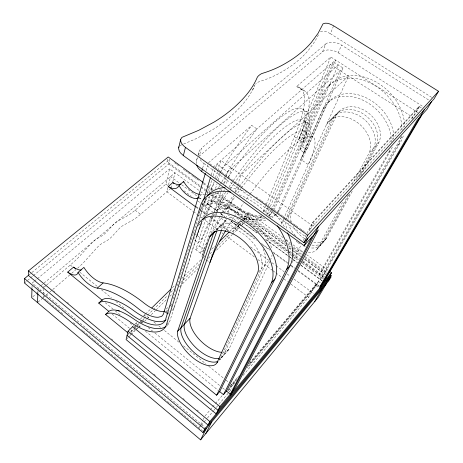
<?xml version="1.0" encoding="UTF-8"?>
<svg xmlns="http://www.w3.org/2000/svg" width="463" height="463" viewBox="0 0 463 463"><rect width="100%" height="100%" fill="white"/><g stroke="black" fill="none" stroke-linecap="round" stroke-linejoin="round"><path stroke-width="0.35" stroke-dasharray="2.31 1.74" d="M31.993 287.957L32.097 284.485M37.902 292.905L37.989 290.833M38.018 290.145L38.099 288.073L39.76 286.678M43.354 297.559L43.464 295.481M43.499 294.786L43.788 289.248M43.823 288.553L44.008 285.092M179.87 145.625L196.596 138.489L211.498 130.392A201.509 127.146 8 0 0 240.685 106.554C246.524 100.211 251.438 93.121 254.679 85.256M167.739 158.983L167.114 161.651L200.369 185.952M33.365 275.63L168.792 163.989L169.886 159.376L28.341 275.41M46.607 285.086L70.324 265.015A55.664 20.366 -50.4 0 0 78.016 257.932L92.056 242.49A15.204 5.093 -50.7 0 1 95.592 239.516L102.398 235.609A17.09 5.874 -51.4 0 0 106.224 232.385L113.499 224.445A14.775 4.879 -51.5 0 1 116.867 221.615L128.564 215.191A50.959 17.594 -53.1 0 0 135.121 210.19L165.916 184.135L169.58 168.862L200.033 191.184M131.151 332.972L130.647 335.067L128.413 333.233M131.324 332.272L132.169 328.776M167.861 187.642L166.848 191.786L192.921 211.192M168.538 184.876L170.563 176.582L181.039 184.297M134.75 328.36L133.882 331.867L131.098 329.587M134.924 327.659L135.96 323.452L140.451 327.11M171.206 188.053L172.068 184.598M172.763 181.832L175.008 172.838L40.31 286.215M138.402 323.498L137.094 328.689L129.819 322.757M269.234 209.021L266.7 215.011L271.168 210.503L267.475 207.852L267.365 208.286A17.038 10.62 45.7 0 1 267.273 208.61L266.161 211.174L264.489 213.252M142.656 323.191L143.165 321.235M143.339 320.581L143.848 318.631M144.531 316.021L144.867 314.718L149.346 318.33M196.416 160.858L197.342 157.536M198.089 154.897L199.015 151.575M325.744 43.979L201.469 148.195L199.229 156.176L322.584 51.763L325.744 43.979A12.079 7.35 21.2 0 1 341.544 45.096L429.022 100.211M202.638 168.167L203.986 163.555A14.341 10.458 16.9 0 1 199.541 158.514M206.203 170.436L207.858 164.892M168.491 313.613L169.134 311.541M170.835 306.026L172.114 301.888M172.965 299.127L174.453 294.294M175.303 291.534L176.16 288.779M177.011 286.018L178.498 281.186M179.349 278.431L202.771 202.539M211.284 174.945L213.2 168.735M197.799 223.623L204.391 202.308A54.362 32.225 44.8 0 1 206.324 197.851M198.749 221.875L206.261 197.799M207.331 194.362L211.84 179.916M213.125 175.79L214.844 170.286M215.7 167.537L216.771 164.093L227.547 171.808L225.724 177.277M167.201 325.431A46.705 21.657 46.9 0 0 169.718 321.53L200.774 223.334A47.238 26.987 44.6 0 1 201.636 221.378M171.651 310.899L174.059 308.474L201.741 221.042M202.835 217.598L209.808 195.565M211.331 190.75L214.166 181.797M215.474 177.67L217.436 171.472M217.656 170.783L220.92 160.458L314.215 226.98M206.666 242.971A89.527 19.029 -54.2 0 0 204.177 249.586L200.462 253.197L195.814 249.661L205.809 218.646M207.32 213.952L213.975 193.291M215.509 188.545L217.066 183.701M218.166 180.304L222.147 167.942L338.233 64.913L302.617 146.927L299.81 149.63L304.029 152.518L306.819 149.804L343.031 67.98L333.453 61.857L301.5 136.857L298.658 139.542A90.285 20.667 -54.4 0 0 290.203 110.854A90.285 20.667 -54.4 0 0 227.547 178.197M252.7 90.285L254.268 85.528M200.462 253.197L213.437 214.213M213.663 213.53L220.718 192.324M220.944 191.641L221.858 188.904M223.675 183.435L225.498 177.96M216.875 211.932L201.868 256.433A88.45 18.595 -54.1 0 1 204.299 249.974M217.106 211.244L224.96 187.966M225.192 187.284L227.732 179.748M228.653 177.011L231.656 168.11M221.488 230.059L225.406 219.051M225.643 218.374L226.853 214.977M227.825 212.257L233.63 195.942M235.082 191.861L237.259 185.744M237.502 185.061L241.13 174.864L348.535 76.088L284.201 217.471M233.329 232.351L235.985 225.319L256.334 240.303M239.435 223.536L236.987 229.937L220.22 217.564M239.678 222.9L240.413 220.978L256.745 232.953M242.427 219.803L239.464 227.489L229.689 220.29M241.923 225.053L243.665 220.567M243.914 219.925L245.407 216.082L286.076 245.743M245.836 220.405L248.857 212.696L283.784 238.086M431.643 97.334L330.385 33.718L333.609 25.789M263.268 211.672L266.022 205.034M266.3 204.368L294.422 136.654A131.648 32.41 -54 0 0 296.615 86.558L330.79 56.995L418.158 112.717M268.592 205.19L330.79 56.995M270.346 206.405L330.443 64.496L412.979 117.399M322.584 51.763A11.957 7.362 21.2 0 1 338.239 52.828L341.544 45.096M271.168 210.503L335.542 60.028L213.842 166.663L208.477 162.814L251.75 125.38L256.907 128.928A125.027 27.965 -54.9 0 0 225.857 175.043M272.62 210.428L321.959 95.147L324.766 92.588A45.791 35.113 42.9 0 1 371.002 79.48A45.791 35.113 42.9 0 1 404.598 127.036M324.766 92.588L274.27 209.716M277.129 212.691A40.53 25.436 46.6 0 0 278.031 211.099L322.786 109.349L325.53 106.785A39.587 29.823 42.5 0 1 365.99 97.716A39.587 29.823 42.5 0 1 393.776 139.236M250.032 194.095A88.746 17.582 -54.1 0 1 304.527 138.038A88.746 17.582 -54.1 0 1 308.265 164.585L300.938 159.538L340.056 70.66M277.788 212.5A40.391 25.5 46.6 0 0 280.532 208.547L325.53 106.785M281.406 224.144A22.282 13.965 42.1 0 1 281.817 222.709L283.9 218.125M272.337 211.093L271.063 213.391A34.204 21.327 46.5 0 1 268.754 215.972M284.762 219.641L291.215 212.922L336.763 114.616A25.5 19.191 42.6 0 1 366.383 111.542A25.5 19.191 42.6 0 1 378.908 142.43L360.891 175.408M219.346 360.075L229.017 349.085L269.75 261.56M318.463 34.829L314.927 41.34L308.352 50.351A181.409 106.953 12.2 0 1 284.693 70.173C276.683 75.197 268.036 78.953 259.066 81.685A21.443 14.231 19.3 0 0 255.559 84.214M200.369 425.358L199.119 427.939L200.977 425.728M200.682 424.71L202.869 420.19M203.182 419.547L204.739 416.318L212.176 407.486M292.205 262.509L301.031 245.112M303.323 240.604L312.479 222.558L419.108 106.409L421.984 108.238M309.162 230.238L312.913 222.871L419.49 106.652L415.195 114.101L309.162 230.238L310.239 231.014M308.381 252.821A22.282 13.965 42.1 0 0 317.537 248.469L342.834 201.648M352.059 184.569L369.15 152.935L378.908 142.43M348.286 194.859L321.791 243.631A22.137 14.023 42 0 1 310.876 247.954M356.197 180.292L373.745 147.992A25.714 19.145 42.7 0 0 361.03 116.925A25.714 19.145 42.7 0 0 331.334 119.848L286.232 218.108A22.137 14.023 42 0 0 286.979 229.092M349.75 193.997L324.198 240.893A22.062 14.058 41.9 0 1 311.466 244.996M359.074 176.889L376.338 145.203A25.604 19.168 42.6 0 0 363.715 114.222A25.604 19.168 42.6 0 0 334.06 117.22L288.733 215.503A22.062 14.058 41.9 0 0 288.032 220.093M317.537 248.469L326.589 238.179L352.227 191.26M389.713 149.873A39.754 29.788 42.6 0 1 388.451 152.79L319.21 274.31L321.513 271.596L390.98 149.977A39.587 29.823 42.5 0 0 392.248 147.06M247.792 366.644L315.957 285.549L402.515 135.225M411.896 118.939L419.108 106.409M320.367 282.818L318.648 281.556L316.229 285.746L247.155 367.981M401.242 136.649A45.987 35.078 42.9 0 1 398.018 145.041L320.321 279.559L322.636 276.816L400.576 142.182A45.791 35.113 42.9 0 0 403.499 135.08M261.583 215.833L259.841 217.917A2.79 1.713 44.9 0 1 259.633 218.102L255.923 219.503A27.809 17.166 46.4 0 1 238.873 215.116L236.952 213.842A63.419 35.616 45.2 0 0 204.814 199.212M201.44 425.173L207.002 418.529M207.47 417.973L213.495 410.774M213.958 410.218L215.816 408.007M216.279 407.452L228.803 392.497M229.266 391.947L232.05 388.625M243.179 375.331L308.566 297.246L316.27 283.842L249.354 363.328M229.613 387.375L237.959 377.455M249.551 363.675L318.648 281.556M227.854 390.367L236.668 379.886M228.149 390.61L235.106 382.328M212.639 406.931L214.965 404.17M215.428 403.62L222.396 395.338M230.302 385.957L238.665 376.02M228.271 350.097L219.537 360.023A25.534 12.067 43.8 0 0 220.272 359.028L261.346 268.974A30.419 17.357 44.6 0 0 246.432 236.321A30.419 17.357 44.6 0 0 215.463 230.29L225.869 220.29M316.669 249.598L325.709 239.313M398.018 145.041L400.576 142.182M388.451 152.79L390.98 149.977M258.586 271.943L269.333 260.374M269.819 259.859L271.266 258.296A30.002 17.582 44.5 0 0 272.024 255.067M281.817 222.709L284.27 220.156M166.842 324.459L169.718 321.53M278.031 211.099L280.532 208.547M274.889 215.463L276.382 213.941M269.391 215.388L271.903 212.841M166.506 311.57L167.461 310.609M259.789 217.975L261.774 215.984M166.171 309.145L169.07 306.246M263.488 211.834L267.475 207.852M127.111 338.563L128.135 337.544M128.65 337.035L130.711 335.004M131.22 334.494L135.335 330.432M135.85 329.922L137.905 327.891M138.42 327.382L141.14 324.69M144.589 321.281L146.644 319.25M147.159 318.741L149.213 316.709M151.268 314.678L155.383 310.609M155.898 310.106L166.692 299.434M169.776 296.384L172.861 293.334M179.54 286.73L198.048 268.436M208.327 258.267L211.927 254.714M216.551 250.142L231.975 234.891M232.484 234.388L244.823 222.188M127.568 334.928L133.749 328.84M134.264 328.336L135.809 326.814M136.325 326.305L138.9 323.77M139.415 323.261L140.96 321.739M141.475 321.235L147.141 315.65M147.656 315.147L152.813 310.071M153.328 309.562L167.751 295.359M170.841 292.315L174.447 288.762M180.628 282.673L199.692 263.898M209.994 253.753L213.084 250.709M218.75 245.13L230.082 233.965M232.142 231.934L238.839 225.342M239.354 224.833L242.444 221.789M242.959 221.279L247.08 217.222L286.024 245.627M135.271 324.135L136.892 322.543M140.434 319.071L145.081 314.51M145.596 314.001L150.759 308.937M172.444 287.662L175.541 284.623M181.739 278.547L200.838 259.801M203.94 256.762L204.97 255.75M211.684 249.169L214.78 246.125M229.752 231.436L248.857 212.696M336.763 114.616L326.508 124.495A25.905 19.105 42.8 0 1 356.261 121.711A25.905 19.105 42.8 0 1 369.15 152.935M328.771 121.37L339.049 111.49M195.814 249.661L199.541 246.079A89.353 19.614 -54.2 0 1 212.98 216.84M211.99 215.77A90.459 20.077 -54.4 0 0 201.845 239.024L198.083 242.624L193.384 239.076L197.163 235.499A90.285 20.667 -54.4 0 1 203.216 220.232M294.422 136.654L302.912 142.436L305.742 139.739L301.5 136.857M198.349 225.603L200.774 223.334M263.783 218.027A40.391 25.5 46.6 0 1 244.094 212.013A40.837 23.775 44.9 0 0 230.105 206.093L226.829 205.78A27.763 16.35 45.3 0 0 218.976 208.2L216.464 210.555A27.855 16.298 45.4 0 1 224.306 208.159L227.588 208.477A40.97 23.7 44.9 0 1 241.593 214.45A40.53 25.436 46.6 0 0 266.509 219.954M328.331 102.149L331.08 99.586M262.162 216.991A34.083 21.385 46.5 0 1 258.123 216.933A42.341 26.704 46.9 0 1 238.526 209.502A45.05 26.009 45.2 0 0 216.001 201.15A27.138 15.846 46 0 0 207.164 203.708L204.611 206.047A27.23 15.8 46 0 1 213.443 203.512A45.195 25.928 45.3 0 1 235.991 211.938A42.492 26.64 46.9 0 0 255.617 219.439A34.204 21.327 46.5 0 0 265.062 218.247M201.932 204.548L204.391 202.308M328.169 86.159L330.987 83.606M199.484 196.37L201.515 194.547A63.061 35.819 45.1 0 1 204.443 194.564M227.547 171.808L343.031 67.98M38.035 302.113L42.926 297.929M43.47 297.46L45.634 295.608M46.178 295.139L49.431 292.356M49.969 291.893L52.14 290.035M52.684 289.572L71.111 273.789M71.649 273.32L75.984 269.611M77.524 268.268A55.815 19.886 -50.5 0 0 83.653 262.475L97.687 246.958A15.244 4.971 -50.8 0 1 101.212 243.955L107.972 239.99A17.131 5.73 -51.5 0 0 111.78 236.738L119.049 228.763A14.816 4.757 -51.6 0 1 122.4 225.903L134.01 219.375A51.086 17.172 -53.1 0 0 140.532 214.323L170.112 188.991M32.815 296.754L42.191 288.819M44.396 286.956L46.051 285.555M33.799 281.712L32.138 283.096L205.769 428.015M34.355 281.249L169.58 168.862M24.446 282.98L30.02 278.385M30.575 277.922L32.804 276.087M167.276 310.708L166.124 311.2M320.379 31.513C323.787 30.344 327.445 32.028 330.385 33.718M225.111 208.194L227.588 208.477M338.239 52.828L422.835 106.473M299.324 87.49L304.191 90.702M296.615 86.558L301.546 89.81A131.914 31.519 -53.9 0 1 298.658 139.542M302.484 109.013L307.125 112.11M303.693 120.299L308.294 123.389M304.885 131.37L312.872 136.764M302.617 146.927L306.819 149.804M312.479 222.558L316.229 225.232M215.017 167.508L242.022 186.896M256.108 197.012L260.808 200.386M261.392 200.803L267.267 205.022M267.851 205.445L273.72 209.658M274.31 210.08L280.179 214.294M280.769 214.716L282.528 215.978M283.113 216.4L286.638 218.93M287.228 219.352L288.987 220.619M289.572 221.036L293.096 223.565M293.681 223.988L295.446 225.255M296.031 225.678L299.555 228.201M300.14 228.624L301.905 229.891M302.489 230.314L306.014 232.843M203.986 163.555L305.551 236.651M286.111 239.776L290.77 243.162M293.096 244.858L302.414 251.629M306.489 254.592L328.024 270.247M203.83 182.92L207.337 185.472M207.922 185.9L213.177 189.726M217.263 192.701L285.017 242.039M287.349 243.741L290.857 246.293M293.189 247.994L301.951 254.372M304.874 256.502L327.069 272.661M174.563 162.785L176.31 164.058M176.895 164.487L178.649 165.766M183.325 169.169L185.073 170.448M185.657 170.87L187.411 172.149M187.995 172.572L191.503 175.13M192.087 175.552L193.835 176.831M194.419 177.254L196.173 178.533M196.758 178.961L198.511 180.234M203.182 183.643L206.689 186.195M207.274 186.624L212.529 190.455M215.451 192.579L285.544 243.66M288.466 245.789L301.315 255.154M304.822 257.712L326.432 273.459M288.929 247.746L291.835 249.864M292.413 250.292L300.551 256.224M304.619 259.193L326.126 274.877M288.981 247.861L293.05 250.83M293.629 251.253L300.603 256.34M304.666 259.309L321.513 271.596M200.954 186.375L205.618 189.789M206.203 190.212L209.704 192.77M212.037 194.477L287.297 249.47M289.635 251.172L291.968 252.879M292.552 253.307L299.549 258.418M303.051 260.976L324.638 276.752M168.792 163.989L200.311 187.029M200.896 187.457L205.56 190.872M206.145 191.294L208.483 193.002M210.815 194.709L287.853 251.033M288.437 251.461L291.939 254.019M292.518 254.447L298.942 259.141M302.443 261.705L324.036 277.487M242.919 218.519L299.411 259.83M302.322 261.96L322.636 276.816M257.521 230.603L287.697 252.688M290.017 254.384L291.759 255.657M292.344 256.085L298.728 260.756M302.206 263.302L323.678 279.015M200.618 191.613L204.108 194.171M207.603 196.734L229.717 212.945M236.703 218.061L257.069 232.999M266.381 239.822L292.575 259.02M293.154 259.448L297.229 262.434M300.724 264.992L322.254 280.781M265.478 239.354L289.41 256.896M289.96 257.301L292.905 259.465M293.455 259.865L297.576 262.886M301.031 265.421L323.18 281.654M218.976 208.2L224.138 211.996M227.582 214.519L239.058 222.946M181.623 184.725L190.935 191.578M191.52 192.006L198.5 197.151M199.084 197.579L203.159 200.577M203.743 201.006L217.708 211.29M220.619 213.431L224.694 216.429M231.095 221.14L254.378 238.283M261.363 243.422L269.512 249.424M273.002 251.994L287.552 262.706M291.048 265.276L294.537 267.846M298.033 270.415L319.094 285.92M207.164 203.708L217.616 211.4M220.429 213.478L224.514 216.481M262.729 245.014L269.703 250.147M273.772 253.145L287.726 263.418M291.21 265.988L294.7 268.557M298.184 271.121L319.111 286.533M315.957 285.549L319.076 287.847M176.305 185.154L177.462 186.004M183.817 190.698L191.329 196.243M197.689 200.936L201.156 203.494M201.729 203.923L212.714 212.025M215.017 213.727L217.338 215.434M165.916 184.135L168.028 185.704M196.121 206.521L198.442 208.24M199.021 208.668L206.55 214.253M210.607 217.257L229.15 230.996M250.593 246.889L269.136 260.628M272.036 262.776L275.514 265.351M276.093 265.779L284.207 271.793M287.101 273.94L290 276.087M294.057 279.096L313.758 293.692M196.057 207.175L199.541 209.751M200.12 210.185L206.504 214.913M209.982 217.494L227.964 230.829M193.499 211.62L196.972 214.207M197.556 214.641L202.192 218.09M202.771 218.519L217.836 229.729M221.887 232.75L223.05 233.612M226.523 236.199L254.916 257.324M257.816 259.483L272.296 270.259M272.881 270.693L275.196 272.418M275.774 272.846L281.568 277.158M283.888 278.882L287.361 281.469M290.839 284.056L309.666 298.062M192.504 231.986L194.055 233.161M194.576 233.549L201.845 239.024M199.541 246.079L204.177 249.586M202.441 256.872L205.89 259.494M206.469 259.934L208.767 261.682M135.121 210.19L140.532 214.323M170.037 305.279L174.059 308.474M153.826 321.935L156.621 324.193M158.861 325.998L160.539 327.353M164.458 330.513L179.007 342.25M183.481 345.861L205.867 363.918M208.668 366.175L223.779 378.364M226.013 380.169L228.815 382.426M231.054 384.232L233.288 386.038M228.687 388.474L231.378 390.656M140.341 321.16L142.581 322.977M148.16 327.509L152.651 331.149M154.868 332.943L219.798 385.615M222.593 387.884L224.833 389.701M79.682 272.105L97.514 286.574M101.414 289.74L111.45 297.877M115.906 301.494L125.936 309.631M140.983 321.837L142.1 322.74M70.324 265.015L72.384 266.688M145.451 331.178L218.027 390.234M105.205 302.68L113.157 309.162M115.275 310.893L120.311 315.002M112.121 314.059L130.543 329.135M53.575 290.862L54.692 291.788M67.494 302.414L68.605 303.334M81.407 313.96L82.518 314.886M111.461 338.904L112.578 339.83M125.38 350.456L126.492 351.376M139.294 362.002L140.411 362.928M153.768 374.011L155.435 375.4M169.354 386.946L171.021 388.335M183.267 398.493L184.378 399.419M197.18 410.044L198.297 410.97M45.015 298.953L46.126 299.879M46.682 300.342L48.899 302.2M49.454 302.663L51.671 304.521M52.226 304.984L54.443 306.842M54.999 307.305L57.215 309.162M57.771 309.625L62.76 313.804M73.293 322.618L76.621 325.408M81.61 329.581L82.721 330.513M83.276 330.976L85.493 332.833M86.049 333.296L88.265 335.154M88.821 335.617L91.037 337.475M91.593 337.938L93.81 339.796M94.365 340.259L96.582 342.111M97.137 342.579L99.354 344.431M99.91 344.9L102.126 346.752M102.682 347.221L104.898 349.073M105.454 349.542L107.671 351.394M108.226 351.857L110.443 353.715M110.998 354.178L115.987 358.356M116.543 358.819L118.759 360.677M126.521 367.176L130.404 370.423M130.96 370.886L133.176 372.744M133.732 373.207L135.948 375.065M136.504 375.528L138.721 377.386M139.276 377.849L141.493 379.706M142.048 380.169L144.265 382.027M144.821 382.49L147.037 384.348M147.593 384.811L149.809 386.669M150.365 387.132L155.354 391.31M155.909 391.773L158.126 393.631M158.682 394.094L160.898 395.952M161.454 396.415L163.671 398.273M164.226 398.736L169.215 402.908M169.771 403.377L171.987 405.229M172.543 405.698L178.087 410.334M178.643 410.803L180.859 412.655M181.415 413.123L183.632 414.975M184.187 415.444L186.404 417.296M186.959 417.765L189.176 419.617M189.732 420.08L194.72 424.258M195.276 424.721L197.493 426.579M198.048 427.042L202.481 430.758M239.429 186.612A89.527 19.029 -54.2 0 1 298.097 124.952A89.527 19.029 -54.2 0 1 304.029 152.518M211.226 232.901A89.527 19.029 -54.2 0 1 221.91 213.339M222.24 212.783A89.527 19.029 -54.2 0 1 233.074 195.774M235.418 192.336A89.527 19.029 -54.2 0 1 239.024 187.185M234.081 183.632A89.353 19.614 -54.2 0 1 293.183 121.798A89.353 19.614 -54.2 0 1 299.81 149.63M213.316 216.238A89.353 19.614 -54.2 0 1 214.693 213.808M216.076 211.417A89.353 19.614 -54.2 0 1 227.767 192.782M230.094 189.344A89.353 19.614 -54.2 0 1 233.676 184.199M205.045 194.593A63.061 35.819 45.1 0 1 207.493 194.807M210.653 195.282A63.061 35.819 45.1 0 1 241.437 209.502L243.353 210.763A27.635 17.247 46.3 0 0 260.374 215.046M201.515 194.547A17.038 10.076 48.9 0 1 199.993 194.46M305.331 246.646A22.137 14.023 42 0 1 303.444 245.87M299.735 243.862A22.137 14.023 42 0 1 297.946 242.653M297.506 242.328A22.137 14.023 42 0 1 296.216 241.316M198.691 198.644A63.419 35.616 45.2 0 1 202.308 198.876M302.952 252.005A22.282 13.965 42.1 0 1 292.784 246.686M290.272 244.539A22.282 13.965 42.1 0 1 285.955 239.649M226.419 229.324A88.746 17.582 -54.1 0 1 231.459 221.111M232.519 219.439A88.746 17.582 -54.1 0 1 233.96 217.205M234.324 216.643A88.746 17.582 -54.1 0 1 243.521 203.072M246.339 199.125A88.746 17.582 -54.1 0 1 249.615 194.651M241.431 187.914A88.45 18.595 -54.1 0 1 296.274 132.43A88.45 18.595 -54.1 0 1 300.938 159.538M213.304 231.378A88.45 18.595 -54.1 0 1 220.932 218.189M221.609 217.089A88.45 18.595 -54.1 0 1 223.681 213.761M224.034 213.2A88.45 18.595 -54.1 0 1 234.955 196.868M237.756 192.932A88.45 18.595 -54.1 0 1 241.02 188.47M198.61 155.678A14.341 10.458 16.9 0 1 201.469 148.195M196.381 163.636A14.162 10.429 16.9 0 1 198.21 157.183M205.676 215.092A90.285 20.667 -54.4 0 1 218.536 192.099M219.607 190.374A90.285 20.667 -54.4 0 1 220.33 189.222M224.051 183.429A90.285 20.667 -54.4 0 1 227.154 178.782M276.075 214.143A40.53 25.436 46.6 0 1 272.122 217.662M276.052 214.097A40.391 25.5 46.6 0 1 270.201 217.118M322.786 109.349A39.754 29.788 42.6 0 1 363.287 100.367A39.754 29.788 42.6 0 1 391.218 142.037M326.589 238.179A21.981 14.087 41.8 0 1 313.856 242.317M304.561 238.555A21.981 14.087 41.8 0 1 292.998 226.268M291.279 222.101A21.981 14.087 41.8 0 1 291.215 212.922M295.463 235.684A22.062 14.058 41.9 0 1 288.501 223.513M226.731 219.468A30.002 17.582 44.5 0 0 223.901 223.276L217.332 229.596A30.269 17.438 44.6 0 1 239.95 225.88M228.734 218.131A30.002 17.582 44.5 0 1 232.391 216.916M239.041 216.991A30.002 17.582 44.5 0 1 271.769 249.268M229.017 349.085A25.239 12.281 43.7 0 1 223.519 352.262M220.701 357.83A25.424 12.148 43.8 0 0 223.473 355.387L264.986 265.056A30.269 17.438 44.6 0 0 262.567 247.879M197.163 235.499A125.027 27.965 -54.9 0 1 201.972 221.777M204.108 216.649A125.027 27.965 -54.9 0 1 215.862 192.579M218.582 187.613A125.027 27.965 -54.9 0 1 220.238 184.668M220.579 184.071A125.027 27.965 -54.9 0 1 221.603 182.283M221.945 181.681A125.027 27.965 -54.9 0 1 225.493 175.651M199.021 213.732A124.79 28.758 -54.9 0 1 206.405 197.701M208.987 192.631A124.79 28.758 -54.9 0 1 214.583 182.237M216.603 178.672A124.79 28.758 -54.9 0 1 219.746 173.249M220.104 172.647A124.79 28.758 -54.9 0 1 251.75 125.38M273.06 211.545A34.083 21.385 46.5 0 1 268.372 215.341M321.959 95.147A45.987 35.078 42.9 0 1 368.241 82.13A45.987 35.078 42.9 0 1 402.011 129.877M233.317 180.616A90.459 20.077 -54.4 0 1 295.336 113.95A90.459 20.077 -54.4 0 1 302.912 142.436M212.297 215.179A90.459 20.077 -54.4 0 1 212.922 213.993M214.207 211.597A90.459 20.077 -54.4 0 1 225.637 192.232M229.017 187.011A90.459 20.077 -54.4 0 1 232.918 181.195M239.342 194.784A54.646 32.08 44.8 0 1 270.739 217.39M229.689 187.694A54.362 32.225 44.8 0 1 246.385 192.295M273.257 211.967A54.362 32.225 44.8 0 1 284.652 227.287M167.166 318.961A39.112 18.323 46.8 0 1 166.616 319.453"/><path stroke-width="0.69" d="M28.422 275.34L24.51 278.552L24.446 282.98L202.973 432.517L328.701 280.902L331.109 276.862L204.687 429.091L202.973 432.517M203.245 182.497L168.202 156.974L28.44 270.896L28.341 275.41L208.061 425.028L209.832 421.515L331.155 275.641L329.986 274.791M31.976 288.652L31.71 297.692L200.606 439.85L318.394 297.13L326.328 283.767M37.503 302.57L37.873 293.594M180.686 139.334C180.217 142.726 182.972 145.504 185.46 147.373L307.756 235.239L303.931 242.722L183.36 155.58L180.529 152.964L179.285 151.088L178.568 148.386L180.686 139.334L181.913 137.378L198.812 130.271L213.865 122.191A203.842 127.18 8.1 0 0 243.306 98.393C249.181 92.062 254.123 84.972 257.37 77.101A21.686 14.237 19.3 0 1 261.792 73.542C270.832 70.839 279.548 67.112 287.633 62.1A183.307 106.774 12.3 0 0 311.443 42.347L318.04 33.353L323.006 23.862C326.444 22.062 330.53 24.082 333.609 25.789L438.554 91.292L434.08 98.868L303.931 242.722M205.375 173.208L164.186 311.506A19.481 9.121 46.3 0 1 164.145 311.819L163.335 314.313L161.836 316.241A3.166 1.476 45.7 0 1 161.651 316.403L158.155 317.277A31.606 14.822 46.7 0 1 140.706 310.453L138.634 308.902A71.25 30.037 45.9 0 0 97.328 288.119A19.342 8.525 48.5 0 1 78.027 272.447A14.77 6.349 49.1 0 1 67.72 272.099L73.553 267.134A14.671 6.43 49.1 0 0 81.245 269.97M132.69 326.664L128.043 331.224L126.081 339.576L216.18 413.881L219.902 406.572L235.528 387.844L318.318 229.908L304.145 245.645L201.677 171.466A14.162 10.429 16.9 0 1 196.723 165.054M183.36 155.58L185.46 147.373M201.677 171.466L202.447 168.827M203.622 199.779L210.434 177.705M178.654 147.581L178.903 146.84M217.963 361.649L217.037 362.703A25.639 11.986 43.9 0 1 193.059 357.853A25.639 11.986 43.9 0 1 177.711 331.155L209.687 236.958L215.908 230.968M216.858 230.956L184.367 324.227A25.424 12.148 43.8 0 0 195.629 347.418A25.424 12.148 43.8 0 0 219.433 358.264M177.711 331.155L190.096 318.255L221.488 230.059M217.037 362.703L257.665 272.933A30.57 17.27 44.6 0 0 240.222 238.295A30.57 17.27 44.6 0 0 209.687 236.958M132.678 326.681L216.626 395.223L271.416 282.841L275.045 278.807A47.238 26.987 44.6 0 0 251.392 226.395A47.238 26.987 44.6 0 0 202.713 219.584M275.045 278.807L219.699 391.6L216.626 395.223M200.606 439.85L206.324 428.478M219.549 391.478L223.473 394.673L286.499 269.512L290.133 265.461A54.362 32.225 44.8 0 0 287.552 232.82M290.133 265.461L226.511 391.061L223.473 394.673M205.809 433.542L211.655 422.053M304.145 245.645L307.895 238.341M311.883 237.056L230.29 394.123L226.378 390.951M230.493 395.292L318.376 226.754M319.644 288.264L424.282 109.696M323.764 282.083L421.805 115.044M431.464 101.756L427.094 109.17L417.227 120.125L319.696 286.962L331.52 272.788L329.772 271.515M326.577 281.139L331.52 272.788M314.597 301.731L322.48 288.414M328.724 279.733L331.155 275.641M329.031 276.996L218.027 410.259L127.053 335.438M307.756 235.239L438.554 91.292M151.795 307.924L170.893 289.184M219.427 241.57L229.237 231.946M127.857 332.775L105.541 314.458L108.834 311.368A31.779 13.601 46 0 1 116.144 310.187L119.402 311.009A46.682 19.724 45.8 0 1 134.056 319.169A46.705 21.657 46.9 0 0 166.055 326.403M108.77 311.321L98.729 303.097L102.022 300.082A30.83 13.305 46.5 0 1 110.275 298.82A51.121 21.79 45.9 0 1 133.604 310.551A48.627 22.924 47.1 0 0 154.034 320.975A39.112 18.323 46.8 0 0 165.384 320.292M97.328 288.119L103.127 282.91A70.793 30.419 45.8 0 1 144.381 303.346L146.447 304.88A31.38 14.99 46.7 0 0 163.885 311.547L164.724 311.472M195.479 206.741L168.214 186.531A13.12 7.501 49.8 0 0 179.019 185.431A17.143 10.018 48.9 0 0 196.943 198.65L198.465 197.284M78.027 272.447L83.901 267.388A19.215 8.629 48.5 0 0 103.127 282.91M179.019 185.431L183.655 181.438A17.038 10.076 48.9 0 0 199.466 194.379M168.214 186.531L172.838 182.596A13.045 7.541 49.9 0 0 180.501 184.424M116.931 310.343L119.402 311.009M172.838 182.596L173.995 183.446M164.238 311.078L167.774 313.902M73.553 267.134L75.782 268.939M67.72 272.099L102.404 300.394M128.043 331.224L219.902 406.572M28.44 270.896L209.832 421.515M24.51 278.552L204.687 429.091M183.655 181.438A13.045 7.541 49.9 0 1 183.267 182.295M196.943 198.65A63.419 35.616 45.2 0 1 198.1 198.633M209.918 262.562A88.746 17.582 -54.1 0 1 225.707 230.533M105.541 314.458A31.901 13.496 46.1 0 1 112.827 313.312L116.086 314.157A46.856 19.573 45.8 0 1 130.751 322.393A46.896 21.506 46.9 0 0 166.362 324.951L196.891 226.968A47.481 26.854 44.6 0 1 244.719 228.085A47.481 26.854 44.6 0 1 271.416 282.841M217.512 361.453A25.534 12.067 43.8 0 1 193.355 351.793A25.534 12.067 43.8 0 1 181.05 327.677L213.53 233.259A30.419 17.357 44.6 0 1 214.381 231.679M221.962 352.314A25.239 12.281 43.7 0 1 199.408 339.57A25.239 12.281 43.7 0 1 190.096 318.255M98.729 303.097A30.946 13.207 46.5 0 1 106.959 301.882A51.312 21.628 46 0 1 130.306 313.729A48.829 22.768 47.1 0 0 150.753 324.256A39.268 18.202 46.8 0 0 165.239 320.57L200.456 205.896A54.646 32.08 44.8 0 1 230.881 192.197M277.308 225.724A54.646 32.08 44.8 0 1 286.499 269.512M207.43 196.15A54.362 32.225 44.8 0 1 224.514 187.608"/></g></svg>
